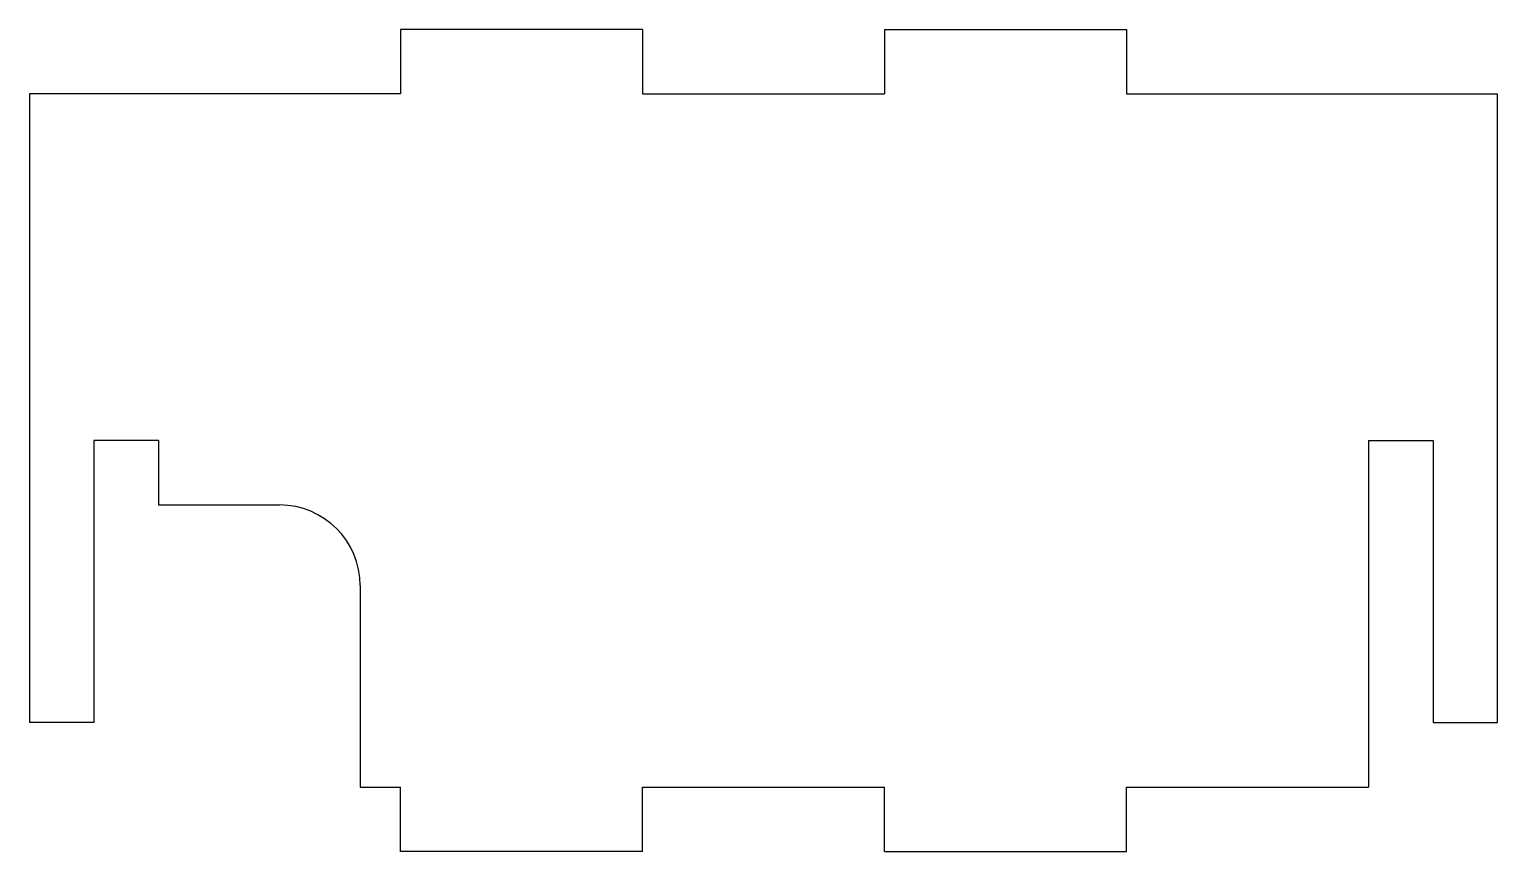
# Model space of a CAD drawing. Header units: millimetres. Extents: x 0 to 182, y 0 to 102.
import ezdxf

# ---------------------------------------------------------------- set-up
doc = ezdxf.new("R2010")
doc.units = ezdxf.units.MM

msp = doc.modelspace()

# ---------------------------------------------------------------- linework, layer by layer
at = {"color": 1}
for p, q in [((76, 102), (46, 102)), ((46, 102), (46, 94)), ((76, 102), (76, 94)), ((106, 102), (106, 94)), ((106, 102), (136, 102)), ((136, 102), (136, 94)), ((46, 94), (0, 94)), ((0, 94), (0, 16)), ((76, 94), (106, 94)), ((136, 94), (182, 94)), ((182, 16), (182, 94)), ((16, 51), (8, 51)), ((8, 51), (8, 16)), ((16, 51), (16, 43)), ((166, 51), (166, 8)), ((166, 51), (174, 51)), ((174, 51), (174, 16)), ((16, 43), (16, 43)), ((16, 43), (31, 43)), ((41, 33), (41, 8)), ((8, 16), (0, 16)), ((174, 16), (182, 16)), ((41, 8), (46, 8)), ((46, 0), (46, 8)), ((76, 0), (76, 8)), ((76, 8), (106, 8)), ((106, 0), (106, 8)), ((136, 0), (136, 8)), ((136, 8), (166, 8)), ((76, 0), (46, 0)), ((106, 0), (136, 0))]:
    msp.add_line(p, q, dxfattribs=at)
msp.add_arc((31, 33), 10, 0, 90, dxfattribs=at)

doc.saveas('drawing.dxf')
